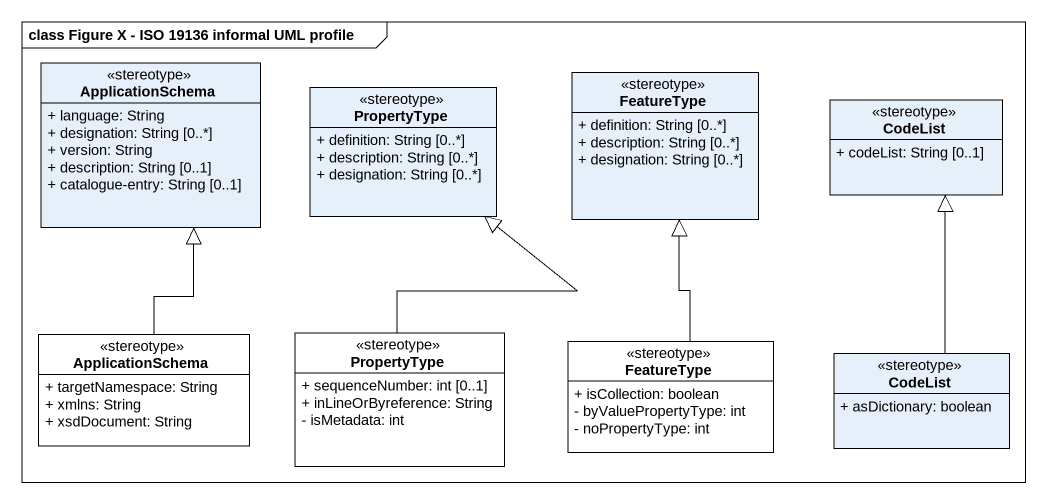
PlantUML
@startuml
mainframe class Figure X - ISO 19136 informal UML profile
hide circle
hide empty members
skinparam classAttributeIconSize 0
class ApplicationSchema <<stereotype>> {
  + language: String
  + designation: String [0..*]
  + version: String
  + description: String [0..1]
  + catalogue-entry: String [0..1]
}
class PropertyType <<stereotype>> {
  + definition: String [0..*]
  + description: String [0..*]
  + designation: String [0..*]
}
class FeatureType <<stereotype>> {
  + definition: String [0..*]
  + description: String [0..*]
  + designation: String [0..*]
}
class CodeList <<stereotype>> {
  + codeList: String [0..1]
}
class "ApplicationSchema" as ApplicationSchema_2 <<stereotype>> #FFFFFF {
  + targetNamespace: String
  + xmlns: String
  + xsdDocument: String
}
class "PropertyType" as PropertyType_2 <<stereotype>> #FFFFFF {
  + sequenceNumber: int [0..1]
  + inLineOrByreference: String
  - isMetadata: int
}
class "FeatureType" as FeatureType_2 <<stereotype>> #FFFFFF {
  + isCollection: boolean
  - byValuePropertyType: int
  - noPropertyType: int
}
class "CodeList" as CodeList_2 <<stereotype>> {
  + asDictionary: boolean
}
ApplicationSchema_2 -up-|> ApplicationSchema
PropertyType_2 -up-|> PropertyType
FeatureType_2 -up-|> FeatureType
CodeList_2 -up-|> CodeList
@enduml
